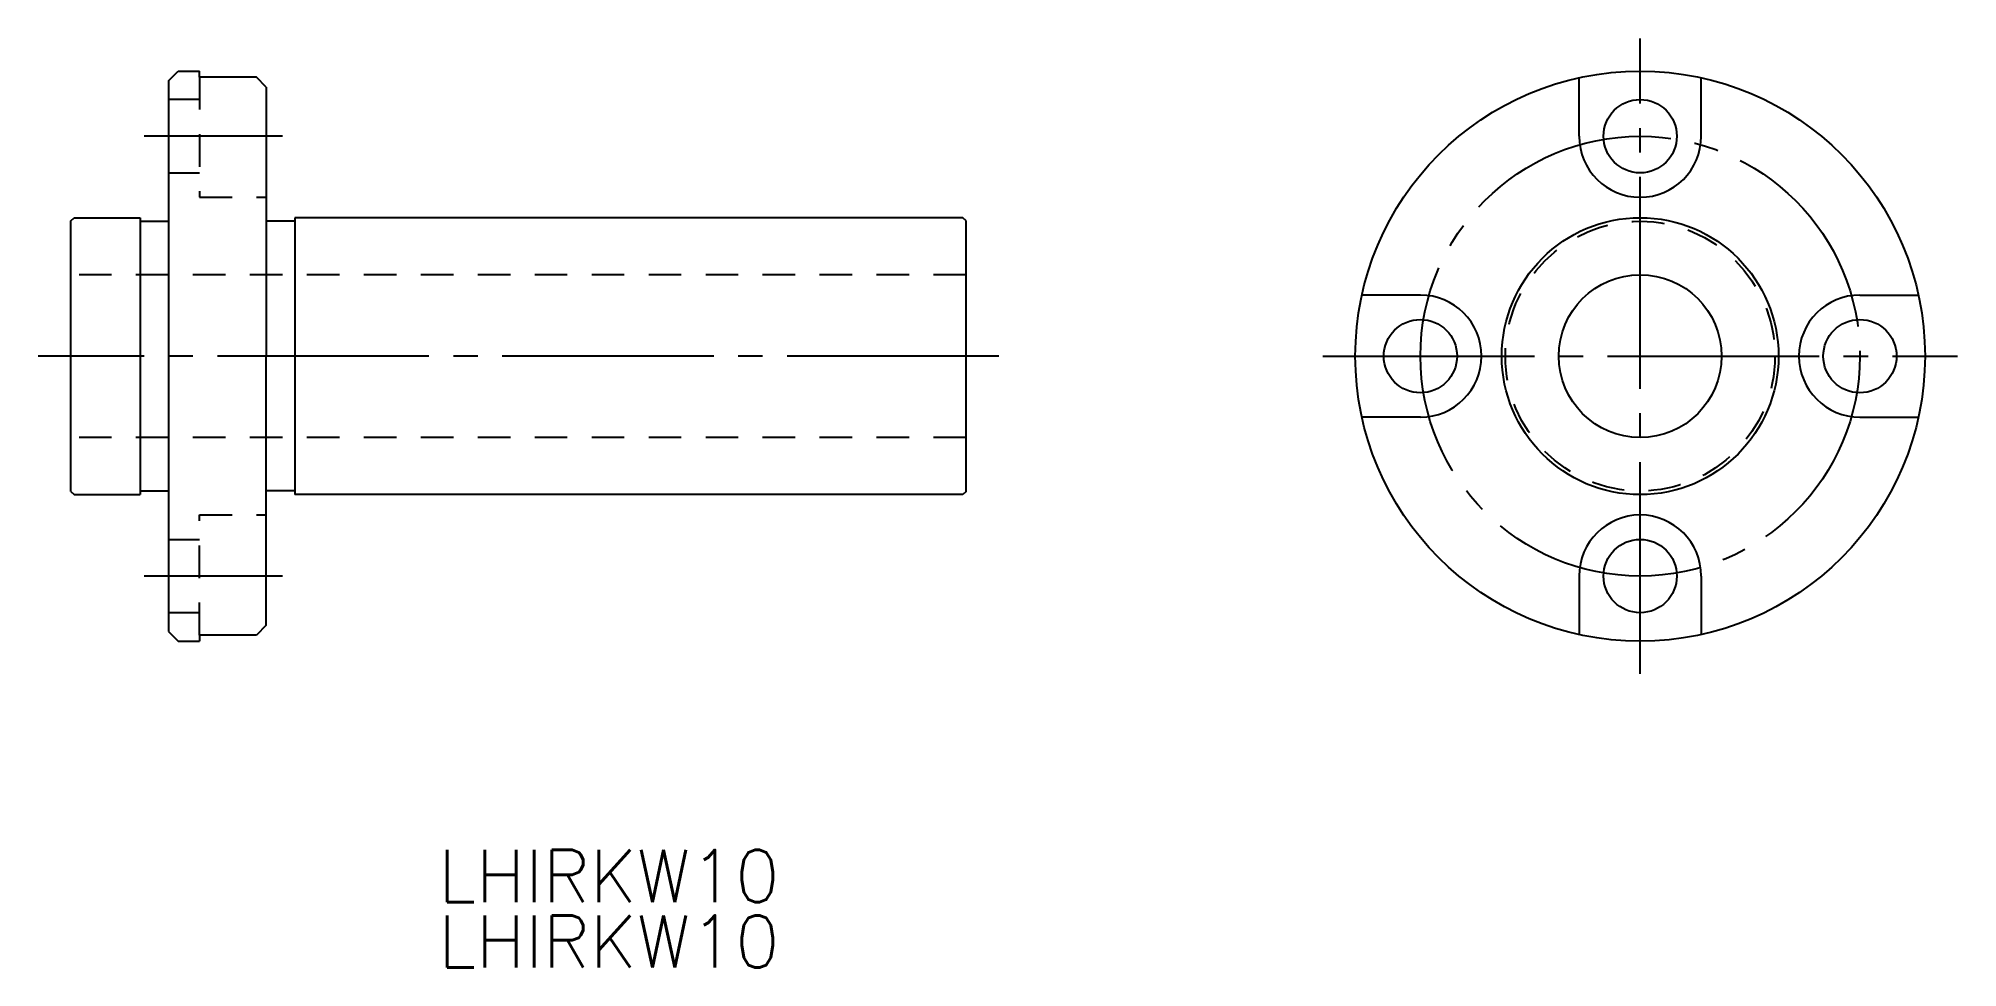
# Model space of a CAD drawing. Extents: x 116 to 234, y 275 to 332.
import ezdxf

# ---------------------------------------------------------------- set-up
doc = ezdxf.new("R2010")
doc.units = 0
doc.linetypes.add('CENTER', pattern=[17.5, 13, -1.5, 1.5, -1.5])
doc.linetypes.add('DASHED', pattern=[3.5, 2, -1.5])
doc.layers.get('0').update_dxf_attribs({"linetype": 'CONTINUOUS'})
doc.layers.get('DEFPOINTS').update_dxf_attribs({"linetype": 'CONTINUOUS'})
doc.layers.add('CENTER', color=1, linetype='CENTER')
doc.styles.get("Standard").update_dxf_attribs({"font": 'txt.shx', "bigfont": '@extfont2.shx'})

msp = doc.modelspace()

# ---------------------------------------------------------------- linework, layer by layer
at = {"color": 7, "linetype": 'CONTINUOUS'}
for p, q in [((123.65, 329.45), (124.25, 330.05)), ((123.65, 329.45), (123.65, 295.65)), ((124.25, 330.05), (125.55, 330.05)), ((125.55, 329.68), (125.55, 330.05)), ((129.05, 329.68), (125.55, 329.68)), ((129.65, 329.07), (129.05, 329.68)), ((129.65, 329.07), (129.65, 312.55)), ((210.31, 326.05), (210.31, 329.65)), ((217.81, 326.05), (217.81, 329.65)), ((117.65, 320.85), (117.85, 321.05)), ((117.65, 304.25), (117.65, 320.85)), ((117.85, 321.05), (121.9, 321.05)), ((121.9, 321.05), (121.9, 320.83)), ((121.9, 320.83), (121.9, 304.05)), ((121.9, 320.83), (123.65, 320.83)), ((131.4, 320.83), (129.65, 320.83)), ((172.45, 321.05), (131.4, 321.05)), ((131.4, 321.05), (131.4, 320.83)), ((131.4, 320.83), (131.4, 304.05)), ((172.65, 320.85), (172.45, 321.05)), ((172.65, 304.25), (172.65, 320.85)), ((200.56, 316.3), (196.97, 316.3)), ((227.56, 316.3), (231.16, 316.3)), ((129.65, 296.04), (129.65, 312.55)), ((200.56, 308.8), (196.97, 308.8)), ((227.56, 308.8), (231.16, 308.8)), ((117.65, 304.25), (117.85, 304.05)), ((121.9, 304.28), (123.65, 304.28)), ((131.4, 304.28), (129.65, 304.28)), ((172.65, 304.25), (172.45, 304.05)), ((117.85, 304.05), (121.9, 304.05)), ((172.45, 304.05), (131.4, 304.05)), ((210.31, 299.05), (210.31, 295.46)), ((217.81, 299.05), (217.81, 295.46)), ((129.65, 296.04), (129.05, 295.43)), ((123.65, 295.65), (124.25, 295.05)), ((124.25, 295.05), (125.55, 295.05)), ((129.05, 295.43), (125.55, 295.43)), ((125.55, 295.43), (125.55, 295.05))]:
    msp.add_line(p, q, dxfattribs=at)
at = {"color": 3, "linetype": 'DASHED'}
for p, q in [((125.55, 329.68), (125.55, 322.3)), ((125.55, 328.3), (123.65, 328.3)), ((123.65, 323.8), (125.55, 323.8)), ((125.55, 322.3), (129.65, 322.3)), ((172.65, 317.55), (117.65, 317.55)), ((172.65, 307.55), (117.65, 307.55)), ((125.55, 302.8), (129.65, 302.8)), ((125.55, 295.43), (125.55, 302.8)), ((123.65, 301.3), (125.55, 301.3)), ((125.55, 296.8), (123.65, 296.8))]:
    msp.add_line(p, q, dxfattribs=at)
at = {"color": 7, "linetype": 'CONTINUOUS'}
for centre, radius in [((214.06, 312.55), 17.5), ((214.06, 326.05), 2.25), ((214.06, 312.55), 8.5), ((214.06, 312.55), 5), ((200.56, 312.55), 2.25), ((227.56, 312.55), 2.25), ((214.06, 299.05), 2.25)]:
    msp.add_circle(centre, radius, dxfattribs=at)
at = {"color": 3, "linetype": 'DASHED'}
msp.add_circle((214.06, 312.55), 8.28, dxfattribs=at)
at = {"color": 7, "linetype": 'CONTINUOUS'}
for centre, start, end in [((214.06, 326.05), 180, 0), ((200.56, 312.55), 270, 90), ((227.56, 312.55), 90, 270), ((214.06, 299.05), 0, 180)]:
    msp.add_arc(centre, 3.75, start, end, dxfattribs=at)
at = {"layer": 'CENTER', "color": 1, "linetype": 'CENTER'}
for p, q in [((214.06, 293.05), (214.06, 332.05)), ((130.65, 326.05), (122.15, 326.05)), ((174.65, 312.55), (115.65, 312.55)), ((194.56, 312.55), (233.56, 312.55)), ((130.65, 299.05), (122.15, 299.05))]:
    msp.add_line(p, q, dxfattribs=at)
msp.add_circle((214.06, 312.55), 13.5, dxfattribs=at)
at = {"layer": 'DEFPOINTS', "color": 7, "linetype": 'CONTINUOUS'}
msp.add_line((129.65, 308.65), (129.65, 308.68), dxfattribs=at)

# ---------------------------------------------------------------- texts
at = {"color": 7, "linetype": 'CONTINUOUS'}
for p in [(140.21, 279.04), (140.21, 275.02)]:
    msp.add_text('LHIRKW10', height=3.2, dxfattribs=at).set_placement(p)

doc.saveas('drawing.dxf')
